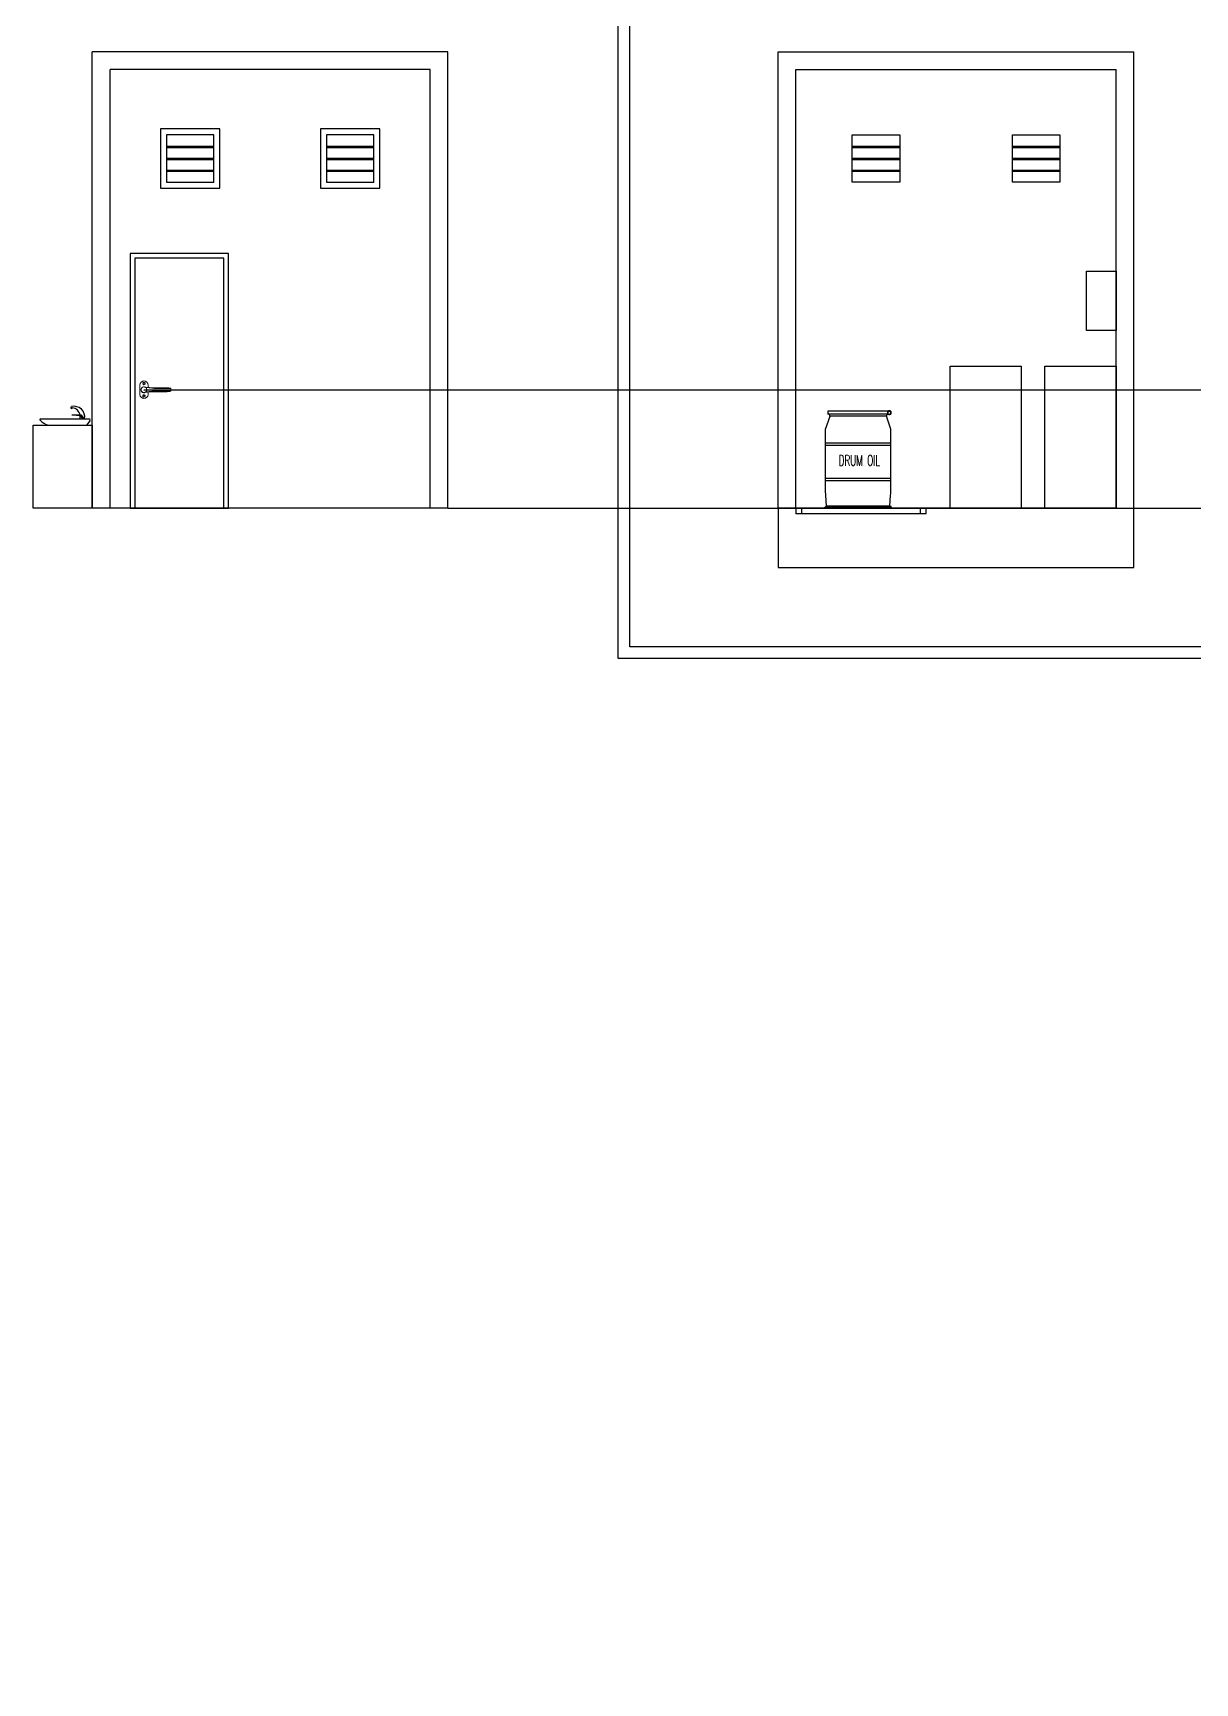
# Model space of a CAD drawing. Header units: millimetres. Extents: x -115011 to 94068, y -14280 to 53583.
# Drawn here: x 6203 to 16004, y 2509 to 16428 of the extents above; entities that cross this region are included whole.
import ezdxf

# ---------------------------------------------------------------- set-up
doc = ezdxf.new("R2010")
doc.units = ezdxf.units.MM
doc.linetypes.add('DASHED', pattern=[0.75, 0.5, -0.25])
doc.layers.add('001_Dark_1 5', color=7, linetype='Continuous', lineweight=0)
doc.layers.add('C NOTASI', color=3, linetype='Continuous', lineweight=5)
doc.layers.add('Edges', color=7, linetype='Continuous')
doc.styles.add('300', font='rs.shx', dxfattribs={"width": 0.6, "height": 100})
doc.styles.get("Standard").update_dxf_attribs({"font": 'arial.ttf'})
doc.dimstyles.new('ISO-25', dxfattribs={"dimtxt": 67.5, "dimasz": 22.5, "dimexe": 1.25, "dimexo": 0.625, "dimgap": 5.63, "dimtad": 1, "dimtoh": 1, "dimdec": 0, "dimtxsty": 'Standard', "dimblk": 'ARCHTICK', "dimcen": 2.5, "dimclrd": 40, "dimclre": 40, "dimclrt": 1, "dimadec": 0, "dimazin": 0, "dimtfac": 1, "dimtdec": 0, "dimtmove": 0, "dimatfit": 3, "dimldrblk": 'BOXFILLED', "dimfxl": 1, "dimarcsym": 0})

# ---------------------------------------------------------------- blocks, each defined once
blk = doc.blocks.new('plastic water drum fr')
at = {"layer": 'Edges'}
for p, q in [((-11.82, 10.97), (-10.21, 15.71)), ((-11.76, 17.52), (-11.77, 17.52)), ((-11.77, 17.52), (-11.77, 17.51)), ((-11.77, 17.52), (-11.69, 17.52)), ((-11.77, 17.51), (-11.77, 17.5)), ((-11.77, 17.51), (-11.69, 17.51)), ((-11.77, 17.5), (-11.77, 16.49)), ((-11.77, 17.5), (-11.69, 17.5)), ((-11.77, 16.49), (-11.77, 16.49)), ((-11.77, 16.48), (-11.77, 16.49)), ((-11.69, 16.49), (-11.77, 16.49)), ((-11.69, 16.49), (-11.77, 16.49)), ((-11.76, 16.48), (-11.77, 16.48)), ((-11.69, 16.48), (-11.77, 16.48)), ((-11.75, 17.53), (-11.76, 17.53)), ((-11.76, 17.53), (-11.76, 17.52)), ((-11.76, 17.53), (-11.68, 17.53)), ((-11.76, 17.52), (-11.69, 17.52)), ((-11.76, 16.47), (-11.76, 16.48)), ((-11.69, 16.48), (-11.76, 16.48)), ((-11.75, 16.47), (-11.76, 16.47)), ((-11.68, 16.47), (-11.76, 16.47)), ((-11.75, 17.53), (-11.75, 17.53)), ((-11.75, 17.53), (-11.75, 17.53)), ((-11.75, 17.53), (-11.74, 17.53)), ((-11.75, 16.47), (-11.75, 16.47)), ((-11.75, 16.47), (-11.75, 16.47)), ((-11.75, 16.47), (-11.74, 16.47)), ((-11.72, 17.53), (-11.74, 17.53)), ((-11.74, 17.53), (-11.74, 17.53)), ((-11.74, 16.47), (-11.72, 16.47)), ((-11.72, 17.53), (-11.72, 17.53)), ((-11.72, 17.53), (-11.71, 17.53)), ((-11.72, 16.47), (-11.72, 16.47)), ((-11.68, 16.47), (-11.72, 16.47)), ((-11.71, 17.53), (-11.7, 17.53)), ((-11.7, 17.53), (-11.68, 17.53)), ((-11.68, 17.53), (-11.69, 17.52)), ((-11.69, 17.52), (-11.69, 17.51)), ((-11.69, 17.52), (-11.69, 17.52)), ((-11.69, 17.52), (-10.71, 17.52)), ((-11.69, 17.52), (-10.71, 17.52)), ((-11.69, 17.51), (-11.69, 17.5)), ((-11.69, 17.51), (-10.71, 17.51)), ((-11.69, 17.5), (-11.69, 16.49)), ((-10.71, 17.5), (-11.69, 17.5)), ((-11.69, 16.49), (-11.69, 16.49)), ((-11.69, 16.48), (-11.69, 16.49)), ((-10.71, 16.49), (-11.69, 16.49)), ((-10.71, 16.49), (-11.69, 16.49)), ((-11.69, 16.48), (-11.69, 16.48)), ((-11.68, 16.47), (-11.69, 16.48)), ((-10.71, 16.48), (-11.69, 16.48)), ((-10.71, 16.48), (-11.69, 16.48)), ((-11.68, 17.53), (-11.68, 17.53)), ((-11.68, 17.53), (-11.67, 17.53)), ((-11.68, 17.53), (-10.71, 17.53)), ((-11.68, 16.47), (-11.68, 16.47)), ((-11.67, 16.47), (-11.68, 16.47)), ((-10.71, 16.47), (-11.68, 16.47)), ((-11.67, 17.53), (-11.67, 17.53)), ((-11.67, 17.53), (-11.67, 17.53)), ((-11.67, 17.53), (-11.67, 17.53)), ((-11.67, 17.53), (-11.67, 17.53)), ((-11.65, 17.53), (-11.67, 17.53)), ((-11.67, 16.47), (-11.67, 16.47)), ((-11.67, 16.47), (-11.67, 16.47)), ((-11.67, 16.47), (-11.67, 16.47)), ((-11.67, 16.47), (-11.53, 16.47)), ((-11.65, 17.53), (-11.54, 17.53)), ((-11.54, 17.55), (-11.53, 17.56)), ((-11.54, 17.53), (-11.54, 17.55)), ((-11.51, 17.53), (-11.54, 17.53)), ((-11.53, 17.6), (-11.52, 17.61)), ((-11.53, 17.59), (-11.53, 17.6)), ((-11.53, 17.58), (-11.53, 17.59)), ((-11.53, 17.56), (-11.53, 17.58)), ((-11.53, 16.45), (-11.53, 16.47)), ((-11.51, 16.47), (-11.53, 16.47)), ((-11.53, 16.43), (-11.53, 16.45)), ((-11.53, 16.42), (-11.53, 16.43)), ((-11.52, 16.4), (-11.53, 16.42)), ((-11.52, 17.63), (-11.51, 17.64)), ((-11.52, 17.61), (-11.52, 17.63)), ((-11.52, 16.39), (-11.52, 16.4)), ((-11.52, 16.39), (-11.51, 16.36)), ((-11.51, 17.65), (-11.5, 17.66)), ((-11.51, 17.64), (-11.51, 17.65)), ((-11.51, 17.53), (-11.51, 17.53)), ((-11.51, 17.53), (-11.41, 17.53)), ((-11.51, 16.47), (-11.41, 16.47)), ((-11.51, 16.47), (-11.51, 16.47)), ((-11.51, 16.35), (-11.51, 16.36)), ((-11.5, 16.34), (-11.51, 16.35)), ((-11.5, 17.66), (-11.48, 17.68)), ((-11.49, 16.33), (-11.5, 16.34)), ((-11.49, 16.32), (-11.49, 16.33)), ((-11.49, 16.32), (-11.46, 16.31)), ((-11.47, 17.68), (-11.48, 17.68)), ((-11.47, 17.68), (-11.44, 17.68)), ((-11.46, 16.31), (-11.46, 16.3)), ((-11.46, 16.3), (-11.43, 16.3)), ((-11.44, 17.68), (-11.07, 17.68)), ((-11.08, 16.3), (-11.43, 16.3)), ((-11.41, 17.57), (-11.41, 17.58)), ((-11.41, 17.58), (-11.41, 17.58)), ((-11.41, 17.56), (-11.41, 17.57)), ((-11.41, 17.55), (-11.41, 17.56)), ((-11.41, 17.55), (-11.41, 17.55)), ((-11.4, 17.55), (-11.41, 17.55)), ((-11.41, 17.55), (-11.41, 17.55)), ((-11.41, 17.55), (-11.4, 17.55)), ((-11.41, 17.54), (-11.41, 17.55)), ((-11.41, 17.55), (-11.41, 17.55)), ((-11.41, 17.53), (-11.41, 17.54)), ((-11.41, 17.54), (-11.41, 17.54)), ((-11.17, 17.54), (-11.41, 17.54)), ((-11.41, 17.53), (-11.36, 17.53)), ((-11.41, 16.46), (-11.41, 16.47)), ((-11.38, 16.47), (-11.41, 16.47)), ((-11.41, 16.46), (-11.41, 16.46)), ((-11.41, 16.45), (-11.41, 16.46)), ((-11.17, 16.46), (-11.41, 16.46)), ((-11.4, 16.45), (-11.41, 16.45)), ((-11.41, 16.44), (-11.41, 16.45)), ((-11.41, 16.45), (-11.41, 16.45)), ((-11.13, 16.44), (-11.41, 16.44)), ((-11.41, 16.43), (-11.41, 16.44)), ((-11.4, 16.42), (-11.41, 16.43)), ((-11.4, 17.55), (-11.4, 17.55)), ((-11.4, 17.55), (-11.22, 17.55)), ((-11.39, 16.45), (-11.4, 16.45)), ((-11.4, 16.42), (-11.4, 16.42)), ((-11.4, 16.42), (-11.4, 16.42)), ((-11.4, 16.42), (-11.4, 16.42)), ((-11.4, 16.41), (-11.4, 16.42)), ((-11.38, 16.44), (-11.39, 16.45)), ((-11.38, 16.47), (-11.36, 16.47)), ((-11.38, 16.47), (-11.38, 16.47)), ((-11.36, 16.44), (-11.38, 16.44)), ((-11.33, 17.53), (-11.36, 17.53)), ((-11.33, 16.47), (-11.36, 16.47)), ((-11.35, 16.44), (-11.36, 16.44)), ((-11.34, 16.44), (-11.35, 16.44)), ((-11.33, 16.44), (-11.34, 16.44)), ((-11.33, 17.53), (-11.33, 17.53)), ((-11.33, 17.53), (-11.17, 17.53)), ((-11.33, 16.47), (-11.31, 16.47)), ((-11.33, 16.47), (-11.33, 16.47)), ((-11.32, 16.44), (-11.33, 16.44)), ((-11.31, 16.44), (-11.32, 16.44)), ((-11.31, 16.47), (-11.31, 16.47)), ((-11.31, 16.47), (-11.25, 16.47)), ((-11.31, 16.44), (-11.3, 16.44)), ((-11.31, 16.44), (-11.31, 16.44)), ((-11.3, 16.44), (-11.3, 16.44)), ((-11.3, 16.44), (-11.3, 16.44)), ((-11.3, 16.44), (-11.29, 16.44)), ((-11.3, 16.44), (-11.3, 16.44)), ((-11.29, 16.44), (-11.27, 16.44)), ((-11.27, 16.44), (-11.26, 16.44)), ((-11.26, 16.44), (-11.25, 16.44)), ((-11.25, 16.47), (-11.24, 16.47)), ((-11.25, 16.44), (-11.24, 16.44)), ((-11.24, 16.47), (-11.23, 16.47)), ((-11.24, 16.47), (-11.24, 16.47)), ((-11.24, 16.44), (-11.23, 16.45)), ((-11.23, 16.47), (-11.19, 16.47)), ((-11.23, 16.45), (-11.22, 16.45)), ((-11.22, 17.55), (-11.21, 17.55)), ((-11.22, 17.55), (-11.22, 17.55)), ((-11.22, 17.55), (-11.12, 17.55)), ((-11.22, 16.45), (-11.21, 16.45)), ((-11.21, 17.55), (-11.2, 17.54)), ((-11.21, 16.45), (-11.2, 16.45)), ((-11.2, 17.54), (-11.19, 17.54)), ((-11.2, 16.45), (-11.19, 16.46)), ((-11.19, 17.54), (-11.17, 17.54)), ((-11.19, 16.47), (-11.17, 16.47)), ((-11.19, 16.46), (-11.17, 16.46)), ((-11.17, 17.53), (-11.17, 17.54)), ((-11.16, 17.53), (-11.17, 17.53)), ((-11.17, 16.47), (-11.17, 16.46)), ((-11.14, 16.47), (-11.17, 16.47)), ((-11.14, 17.53), (-11.16, 17.53)), ((-11.14, 17.53), (-11.13, 17.53)), ((-11.13, 16.47), (-11.14, 16.47)), ((-11.12, 17.53), (-11.13, 17.53)), ((-11.13, 16.47), (-11.12, 16.47)), ((-11.12, 16.45), (-11.13, 16.44)), ((-11.11, 16.44), (-11.13, 16.44)), ((-11.12, 17.55), (-11.12, 17.55)), ((-11.12, 17.55), (-11.12, 17.54)), ((-11.12, 17.55), (-11.1, 17.55)), ((-11.12, 17.54), (-11.12, 17.53)), ((-11.12, 17.53), (-11.12, 17.53)), ((-11.11, 17.53), (-11.12, 17.53)), ((-11.12, 16.47), (-11.12, 16.46)), ((-11.12, 16.47), (-11.12, 16.47)), ((-11.02, 16.47), (-11.12, 16.47)), ((-11.12, 16.46), (-11.12, 16.45)), ((-11.1, 17.53), (-11.11, 17.53)), ((-11.11, 17.53), (-11.11, 17.53)), ((-11.1, 17.53), (-11.11, 17.53)), ((-11.11, 16.44), (-11.11, 16.44)), ((-11.11, 16.44), (-11.11, 16.44)), ((-11.1, 17.55), (-11.09, 17.55)), ((-11.04, 17.53), (-11.1, 17.53)), ((-11.08, 16.3), (-11.05, 16.32)), ((-11.08, 16.3), (-11.08, 16.3)), ((-11.07, 17.68), (-11.06, 17.68)), ((-11.06, 17.68), (-11.03, 17.66)), ((-11.04, 16.33), (-11.05, 16.32)), ((-11.03, 17.53), (-11.04, 17.53)), ((-11.03, 17.53), (-11.04, 17.53)), ((-11.03, 16.34), (-11.04, 16.33)), ((-11.04, 16.33), (-11.04, 16.33)), ((-11.03, 17.66), (-11.03, 17.66)), ((-11.03, 17.66), (-11.02, 17.65)), ((-11.03, 17.53), (-11.03, 17.53)), ((-10.99, 17.53), (-11.03, 17.53)), ((-11.03, 16.34), (-11.02, 16.37)), ((-11.02, 17.65), (-11.01, 17.62)), ((-11.02, 16.47), (-11.02, 16.47)), ((-11.02, 16.47), (-10.98, 16.47)), ((-11.02, 16.47), (-11, 16.45)), ((-11.01, 16.38), (-11.02, 16.37)), ((-11.01, 17.62), (-11.01, 17.62)), ((-11.01, 17.62), (-11.01, 17.61)), ((-11.01, 17.61), (-11, 17.6)), ((-11, 16.41), (-11.01, 16.4)), ((-11.01, 16.4), (-11.01, 16.38)), ((-11, 17.6), (-11, 17.59)), ((-11, 17.59), (-11, 17.58)), ((-11, 17.58), (-11, 17.56)), ((-11, 17.56), (-11, 17.55)), ((-11, 17.55), (-10.99, 17.54)), ((-11, 16.45), (-11, 16.45)), ((-11, 16.45), (-11, 16.43)), ((-11, 16.45), (-10.88, 16.39)), ((-11, 16.43), (-11, 16.41)), ((-10.99, 17.54), (-10.99, 17.53)), ((-10.95, 17.53), (-10.99, 17.53)), ((-10.98, 16.47), (-10.92, 16.47)), ((-10.88, 17.57), (-10.95, 17.53)), ((-10.92, 17.53), (-10.95, 17.53)), ((-10.92, 17.53), (-10.92, 17.53)), ((-10.92, 17.53), (-10.91, 17.53)), ((-10.92, 16.47), (-10.91, 16.47)), ((-10.92, 16.47), (-10.92, 16.47)), ((-10.89, 17.53), (-10.91, 17.53)), ((-10.91, 16.47), (-10.9, 16.47)), ((-10.9, 16.47), (-10.89, 16.47)), ((-10.88, 17.53), (-10.89, 17.53)), ((-10.87, 16.47), (-10.89, 16.47)), ((-10.88, 17.57), (10.88, 17.57)), ((-10.88, 17.53), (-10.87, 17.53)), ((-10.44, 16.39), (-10.88, 16.39)), ((-10.85, 17.53), (-10.87, 17.53)), ((-10.87, 16.47), (-10.85, 16.47)), ((-10.87, 16.47), (-10.87, 16.47)), ((-10.85, 17.53), (-10.83, 17.53)), ((-10.85, 17.53), (-10.85, 17.53)), ((-10.85, 16.47), (-10.85, 16.47)), ((-10.85, 16.47), (-10.84, 16.47)), ((-10.84, 16.47), (-10.83, 16.47)), ((-10.83, 17.53), (-10.81, 17.53)), ((-10.83, 17.53), (-10.83, 17.53)), ((-10.81, 16.47), (-10.83, 16.47)), ((-10.8, 17.53), (-10.81, 17.53)), ((-10.81, 16.47), (-10.8, 16.47)), ((-10.81, 16.47), (-10.81, 16.47)), ((-10.79, 17.53), (-10.8, 17.53)), ((-10.8, 16.47), (-10.79, 16.47)), ((-10.79, 17.53), (-10.78, 17.53)), ((-10.79, 16.47), (-10.78, 16.47)), ((-10.77, 17.53), (-10.78, 17.53)), ((-10.76, 16.47), (-10.78, 16.47)), ((-10.76, 17.53), (-10.77, 17.53)), ((-10.74, 17.53), (-10.76, 17.53)), ((-10.76, 16.47), (-10.74, 16.47)), ((-10.76, 16.47), (-10.76, 16.47)), ((-10.72, 17.53), (-10.74, 17.53)), ((-10.74, 17.53), (-10.74, 17.53)), ((-10.74, 16.47), (-10.72, 16.47)), ((-10.74, 16.47), (-10.74, 16.47)), ((-10.71, 17.53), (-10.72, 17.53)), ((-10.71, 16.47), (-10.72, 16.47)), ((-10.71, 17.53), (-10.71, 17.53)), ((-10.71, 17.53), (-10.69, 17.53)), ((-10.7, 17.53), (-10.71, 17.53)), ((-10.71, 17.53), (-10.71, 17.52)), ((-10.71, 17.52), (-10.69, 17.52)), ((-10.71, 17.52), (-10.71, 17.51)), ((-10.71, 17.52), (-10.69, 17.52)), ((-10.71, 17.52), (-10.71, 17.52)), ((-10.71, 17.51), (-10.71, 17.5)), ((-10.71, 17.51), (-10.69, 17.51)), ((-10.71, 17.5), (-10.69, 17.5)), ((-10.71, 17.5), (-10.71, 16.49)), ((-10.71, 16.49), (-10.69, 16.49)), ((-10.71, 16.49), (-10.71, 16.49)), ((-10.71, 16.48), (-10.71, 16.49)), ((-10.71, 16.49), (-10.69, 16.49)), ((-10.71, 16.48), (-10.69, 16.48)), ((-10.71, 16.48), (-10.69, 16.48)), ((-10.71, 16.48), (-10.71, 16.48)), ((-10.71, 16.47), (-10.71, 16.48)), ((-10.71, 16.47), (-10.69, 16.47)), ((-10.71, 16.47), (-10.71, 16.47)), ((-10.7, 16.47), (-10.71, 16.47)), ((-10.69, 17.53), (-10.7, 17.53)), ((-10.69, 16.47), (-10.7, 16.47)), ((-10.69, 17.53), (-10.69, 17.52)), ((-10.69, 17.53), (-10.67, 17.53)), ((-10.69, 17.53), (-10.69, 17.53)), ((-10.68, 17.53), (-10.69, 17.53)), ((-10.69, 17.52), (-10.69, 17.51)), ((-10.69, 17.52), (-10.69, 17.52)), ((-10.69, 17.52), (-10.67, 17.52)), ((-10.69, 17.52), (-10.67, 17.52)), ((-10.69, 17.51), (-10.69, 17.5)), ((-10.69, 17.51), (-10.67, 17.51)), ((-10.67, 17.5), (-10.69, 17.5)), ((-10.69, 17.5), (-10.69, 16.49)), ((-10.67, 16.49), (-10.69, 16.49)), ((-10.69, 16.49), (-10.69, 16.49)), ((-10.69, 16.48), (-10.69, 16.49)), ((-10.69, 16.49), (-10.67, 16.49)), ((-10.69, 16.48), (-10.69, 16.48)), ((-10.69, 16.47), (-10.69, 16.48)), ((-10.69, 16.48), (-10.67, 16.48)), ((-10.69, 16.48), (-10.67, 16.48)), ((-10.69, 16.47), (-10.67, 16.47)), ((-10.69, 16.47), (-10.69, 16.47)), ((-10.69, 16.47), (-10.68, 16.47)), ((-10.69, 16.47), (-10.69, 16.47)), ((-10.68, 17.53), (-10.66, 17.53)), ((-10.68, 17.53), (-10.68, 17.53)), ((-10.68, 16.47), (-10.67, 16.47)), ((-10.68, 16.47), (-10.68, 16.47)), ((-10.67, 17.53), (-10.66, 17.53)), ((-10.67, 17.52), (-10.67, 17.53)), ((-10.67, 17.52), (-10.65, 17.52)), ((-10.67, 17.51), (-10.67, 17.52)), ((-10.67, 17.52), (-10.66, 17.52)), ((-10.67, 17.52), (-10.67, 17.52)), ((-10.67, 17.51), (-10.67, 17.5)), ((-10.67, 17.51), (-10.65, 17.51)), ((-10.65, 17.5), (-10.67, 17.5)), ((-10.67, 17.5), (-10.67, 16.49)), ((-10.65, 16.49), (-10.67, 16.49)), ((-10.67, 16.49), (-10.67, 16.49)), ((-10.67, 16.49), (-10.65, 16.49)), ((-10.67, 16.49), (-10.67, 16.48)), ((-10.67, 16.48), (-10.65, 16.48)), ((-10.67, 16.48), (-10.66, 16.48)), ((-10.67, 16.48), (-10.67, 16.48)), ((-10.67, 16.48), (-10.67, 16.47)), ((-10.67, 16.47), (-10.66, 16.47)), ((-10.67, 16.47), (-10.66, 16.47)), ((-10.66, 17.52), (-10.66, 17.53)), ((-10.66, 17.53), (-10.64, 17.53)), ((-10.65, 17.53), (-10.66, 17.53)), ((-10.66, 17.53), (-10.66, 17.53)), ((-10.66, 17.52), (-10.64, 17.52)), ((-10.65, 17.52), (-10.66, 17.52)), ((-10.65, 16.48), (-10.66, 16.48)), ((-10.66, 16.48), (-10.66, 16.47)), ((-10.66, 16.48), (-10.64, 16.48)), ((-10.66, 16.47), (-10.64, 16.47)), ((-10.66, 16.47), (-10.65, 16.47)), ((-10.66, 16.47), (-10.66, 16.47)), ((-10.66, 16.47), (-10.65, 16.47)), ((-10.65, 17.53), (-10.65, 17.53)), ((-10.64, 17.53), (-10.65, 17.53)), ((-10.65, 17.52), (-10.64, 17.52)), ((-10.65, 17.51), (-10.65, 17.52)), ((-10.65, 17.51), (-10.65, 17.5)), ((-10.65, 17.51), (-10.64, 17.51)), ((-10.65, 17.5), (-10.64, 17.5)), ((-10.65, 17.5), (-10.65, 16.49)), ((-10.65, 16.49), (-10.64, 16.49)), ((-10.65, 16.49), (-10.65, 16.49)), ((-10.65, 16.49), (-10.65, 16.48)), ((-10.65, 16.49), (-10.64, 16.49)), ((-10.65, 16.48), (-10.64, 16.48)), ((-10.65, 16.47), (-10.65, 16.47)), ((-10.65, 16.47), (-10.64, 16.47)), ((-10.64, 17.53), (-10.63, 17.53)), ((-10.64, 17.52), (-10.64, 17.53)), ((-10.63, 17.53), (-10.64, 17.53)), ((-10.64, 17.52), (-10.64, 17.52)), ((-10.64, 17.52), (-10.63, 17.52)), ((-10.64, 17.51), (-10.64, 17.52)), ((-10.64, 17.52), (-10.62, 17.52)), ((-10.64, 17.51), (-10.64, 17.5)), ((-10.64, 17.51), (-10.62, 17.51)), ((-10.64, 17.5), (-10.62, 17.5)), ((-10.64, 17.5), (-10.64, 16.49)), ((-10.62, 16.49), (-10.64, 16.49)), ((-10.64, 16.49), (-10.64, 16.49)), ((-10.64, 16.48), (-10.64, 16.49)), ((-10.64, 16.49), (-10.62, 16.49)), ((-10.64, 16.48), (-10.64, 16.48)), ((-10.64, 16.47), (-10.64, 16.48)), ((-10.64, 16.48), (-10.63, 16.48)), ((-10.64, 16.48), (-10.62, 16.48)), ((-10.64, 16.47), (-10.63, 16.47)), ((-10.64, 16.47), (-10.64, 16.47)), ((-10.64, 16.47), (-10.63, 16.47)), ((-10.64, 16.47), (-10.62, 16.47)), ((-10.63, 17.53), (-10.62, 17.53)), ((-10.63, 17.53), (-10.63, 17.52)), ((-10.62, 17.53), (-10.63, 17.53)), ((-10.63, 17.52), (-10.61, 17.52)), ((-10.63, 17.52), (-10.62, 17.52)), ((-10.62, 16.48), (-10.63, 16.48)), ((-10.63, 16.48), (-10.63, 16.47)), ((-10.63, 16.48), (-10.61, 16.48)), ((-10.63, 16.47), (-10.62, 16.47)), ((-10.63, 16.47), (-10.62, 16.47)), ((-10.61, 17.52), (-10.62, 17.53)), ((-10.62, 17.53), (-10.61, 17.53)), ((-10.61, 17.53), (-10.62, 17.53)), ((-10.62, 17.53), (-10.62, 17.53)), ((-10.62, 17.52), (-10.61, 17.52)), ((-10.62, 17.52), (-10.62, 17.51)), ((-10.62, 17.51), (-10.62, 17.5)), ((-10.62, 17.51), (-10.61, 17.51)), ((-10.61, 17.5), (-10.62, 17.5)), ((-10.62, 17.5), (-10.62, 16.49)), ((-10.61, 16.49), (-10.62, 16.49)), ((-10.62, 16.49), (-10.62, 16.49)), ((-10.62, 16.49), (-10.62, 16.48)), ((-10.62, 16.49), (-10.61, 16.49)), ((-10.61, 16.48), (-10.62, 16.47)), ((-10.62, 16.48), (-10.61, 16.48)), ((-10.62, 16.47), (-10.61, 16.47)), ((-10.61, 16.47), (-10.62, 16.47)), ((-10.62, 16.47), (-10.62, 16.47)), ((-10.62, 16.47), (-10.62, 16.47)), ((-10.61, 17.53), (-10.6, 17.53)), ((-10.6, 17.52), (-10.61, 17.53)), ((-10.6, 17.53), (-10.61, 17.53)), ((-10.61, 17.53), (-10.61, 17.53)), ((-10.61, 17.53), (-10.61, 17.53)), ((-10.61, 17.52), (-10.6, 17.52)), ((-10.61, 17.52), (-10.61, 17.52)), ((-10.61, 17.52), (-10.6, 17.52)), ((-10.61, 17.51), (-10.61, 17.52)), ((-10.61, 17.51), (-10.61, 17.5)), ((-10.61, 17.51), (-10.6, 17.51)), ((-10.61, 17.5), (-10.6, 17.5)), ((-10.61, 17.5), (-10.61, 16.49)), ((-10.61, 16.49), (-10.6, 16.49)), ((-10.61, 16.49), (-10.61, 16.49)), ((-10.61, 16.49), (-10.6, 16.49)), ((-10.61, 16.49), (-10.61, 16.48)), ((-10.61, 16.48), (-10.6, 16.48)), ((-10.61, 16.48), (-10.6, 16.48)), ((-10.61, 16.48), (-10.61, 16.48)), ((-10.61, 16.47), (-10.6, 16.48)), ((-10.6, 16.47), (-10.61, 16.47)), ((-10.61, 16.47), (-10.6, 16.47)), ((-10.61, 16.47), (-10.61, 16.47)), ((-10.61, 16.47), (-10.61, 16.47)), ((-10.6, 17.53), (-10.59, 17.52)), ((-10.6, 17.53), (-10.6, 17.53)), ((-10.6, 17.53), (-10.59, 17.53)), ((-10.59, 17.53), (-10.6, 17.53)), ((-10.6, 17.53), (-10.6, 17.53)), ((-10.6, 17.52), (-10.6, 17.52)), ((-10.6, 17.52), (-10.59, 17.52)), ((-10.6, 17.52), (-10.59, 17.52)), ((-10.6, 17.51), (-10.6, 17.52)), ((-10.6, 17.51), (-10.6, 17.5)), ((-10.6, 17.51), (-10.59, 17.51)), ((-10.6, 17.5), (-10.59, 17.5)), ((-10.6, 17.5), (-10.6, 16.49)), ((-10.59, 16.49), (-10.6, 16.49)), ((-10.6, 16.49), (-10.6, 16.49)), ((-10.6, 16.48), (-10.6, 16.49)), ((-10.6, 16.49), (-10.59, 16.49)), ((-10.6, 16.48), (-10.6, 16.48)), ((-10.6, 16.48), (-10.59, 16.48)), ((-10.6, 16.48), (-10.59, 16.48)), ((-10.59, 16.48), (-10.6, 16.47)), ((-10.59, 16.47), (-10.6, 16.47)), ((-10.6, 16.47), (-10.59, 16.47)), ((-10.6, 16.47), (-10.6, 16.47)), ((-10.6, 16.47), (-10.6, 16.47)), ((-10.59, 17.52), (-10.59, 17.53)), ((-10.59, 17.52), (-10.59, 17.52)), ((-10.59, 17.52), (-10.59, 17.52)), ((-10.59, 17.52), (-10.58, 17.52)), ((-10.58, 17.52), (-10.59, 17.52)), ((-10.59, 17.52), (-10.59, 17.51)), ((-10.59, 17.51), (-10.59, 17.5)), ((-10.59, 17.51), (-10.58, 17.51)), ((-10.58, 17.5), (-10.59, 17.5)), ((-10.59, 17.5), (-10.59, 16.49)), ((-10.58, 16.49), (-10.59, 16.49)), ((-10.59, 16.49), (-10.59, 16.49)), ((-10.59, 16.49), (-10.59, 16.48)), ((-10.59, 16.49), (-10.58, 16.49)), ((-10.58, 16.48), (-10.59, 16.48)), ((-10.59, 16.48), (-10.59, 16.47)), ((-10.59, 16.48), (-10.59, 16.48)), ((-10.59, 16.48), (-10.59, 16.48)), ((-10.59, 16.48), (-10.58, 16.48)), ((-10.58, 17.51), (-10.58, 17.52)), ((-10.58, 17.51), (-10.58, 17.5)), ((-10.58, 17.5), (-10.58, 16.49)), ((-10.58, 16.49), (-10.58, 16.49)), ((-10.58, 16.49), (-10.58, 16.48)), ((-10.35, 15.91), (-10.44, 16.39)), ((-10.44, 16.39), (10.44, 16.39)), ((-10.35, 15.71), (-10.35, 15.91)), ((-10.35, 15.71), (-10.21, 15.71)), ((-10.21, 15.71), (10.21, 15.71)), ((10.21, 15.71), (10.35, 15.71)), ((11.82, 10.97), (10.21, 15.71)), ((10.35, 15.91), (10.44, 16.39)), ((10.35, 15.71), (10.35, 15.91)), ((10.44, 16.39), (10.88, 16.39)), ((10.88, 17.57), (11.02, 17.49)), ((11.02, 16.47), (10.88, 16.39)), ((11.02, 17.49), (11.02, 16.47)), ((-11.82, 5.94), (-11.82, 10.97)), ((11.82, 5.94), (11.82, 10.97)), ((-11.87, 5.02), (-11.87, 5.94)), ((-11.82, 5.94), (-11.87, 5.94)), ((-11.87, 5.02), (-11.82, 5.02)), ((-11.82, 5.94), (11.82, 5.94)), ((-11.82, -6.85), (-11.82, 5.02)), ((-11.82, 5.02), (11.82, 5.02)), ((11.87, 5.94), (11.82, 5.94)), ((11.82, 5.02), (11.87, 5.02)), ((11.82, -6.85), (11.82, 5.02)), ((11.87, 5.02), (11.87, 5.94)), ((-11.87, -7.77), (-11.87, -6.85)), ((-11.82, -6.85), (-11.87, -6.85)), ((-11.87, -7.77), (-11.82, -7.77)), ((-11.82, -6.85), (11.82, -6.85)), ((-11.82, -11.35), (-11.82, -7.77)), ((-11.82, -7.77), (11.82, -7.77)), ((-11.81, -11.9), (-11.82, -11.35)), ((-11.78, -12.44), (-11.81, -11.9)), ((11.78, -12.44), (11.81, -11.9)), ((11.81, -11.9), (11.82, -11.35)), ((11.87, -6.85), (11.82, -6.85)), ((11.82, -7.77), (11.87, -7.77)), ((11.82, -11.35), (11.82, -7.77)), ((11.87, -7.77), (11.87, -6.85)), ((-12.08, -17.68), (-12.08, -17.28)), ((-11.88, -17.28), (-12.08, -17.28)), ((-12.08, -17.68), (12.08, -17.68)), ((-11.88, -17.28), (-11.78, -16.92)), ((-11.88, -17.28), (11.88, -17.28)), ((-11.74, -12.98), (-11.78, -12.44)), ((-11.48, -16.92), (-11.78, -16.92)), ((-11.48, -16.92), (-11.74, -12.98)), ((-11.48, -16.92), (11.48, -16.92)), ((11.48, -16.92), (11.74, -12.98)), ((11.78, -16.92), (11.48, -16.92)), ((11.74, -12.98), (11.78, -12.44)), ((11.88, -17.28), (11.78, -16.92)), ((12.08, -17.28), (11.88, -17.28)), ((12.08, -17.68), (12.08, -17.28))]:
    blk.add_line(p, q, dxfattribs=at)
blk = doc.blocks.new('_ArchTick')
at = {"color": 0, "linetype": 'ByBlock', "const_width": 0.15}
blk.add_lwpolyline([(-0.5, -0.5), (0.5, 0.5)], dxfattribs=at)
blk = doc.blocks.new('*D32')
at = {"color": 40, "lineweight": -2, "transparency": 16777216}
for p, q in [((11250, 53571), (8448, 53571)), ((8449, 32571), (8449, 53571)), ((11250, 32571), (8448, 32571)), ((21069, 2671), (21069, 2520)), ((22069, 2671), (22069, 2520)), ((21069, 2522), (22069, 2522))]:
    blk.add_line(p, q, dxfattribs=at)
at = {"layer": 'Defpoints', "color": 0, "transparency": 16777216}
for p in [(8449, 53571), (11251, 53571), (11251, 32571), (21069, 2672), (22069, 2672), (22069, 2522)]:
    blk.add_point(p, dxfattribs=at)
at = {"color": 40, "lineweight": -2, "transparency": 16777216, "xscale": 22.5, "yscale": 22.5, "zscale": 22.5}
for p, rotation in [((8449, 53571), 90), ((8449, 32571), 270), ((21069, 2522), 180)]:
    blk.add_blockref('_ArchTick', p, dxfattribs=dict(at, rotation=rotation))
blk.add_blockref('_ArchTick', (22069, 2522), dxfattribs=at)
at = {"color": 1, "transparency": 16777216, "insert": (8409, 43071), "char_height": 67.5, "attachment_point": 5, "rotation": 90}
blk.add_mtext('21000', dxfattribs=at)
at = {"color": 1, "transparency": 16777216, "insert": (21569, 2562), "char_height": 67.5, "attachment_point": 5}
blk.add_mtext('1000', dxfattribs=at)
blk = doc.blocks.new('_BoxFilled')
at = {"color": 0, "linetype": 'ByBlock', "lineweight": -2}
blk.add_line((-0.5, 0), (-1, 0), dxfattribs=at)
at = {"color": 0, "linetype": 'ByBlock'}
blk.add_solid([(-0.5, 0.5), (0.5, 0.5), (-0.5, -0.5), (0.5, -0.5)], dxfattribs=at)

msp = doc.modelspace()

# ---------------------------------------------------------------- linework, layer by layer
for points in [[(11137.7, 17451), (20047.7, 17451), (20047.7, 11151), (11137.7, 11151), (11137.7, 17451)], [(17047.3, 11251), (11237.7, 11251), (11237.7, 17351), (17051.4, 17351)], [(6702.7, 12418.6), (6702.7, 16268.6)], [(9702.7, 16268.6), (6702.7, 16268.6)], [(9702.7, 12418.6), (9702.7, 16268.6)], [(12488.3, 12418.6), (12488.3, 16268.6)], [(12488.3, 16268.6), (15488.3, 16268.6)], [(15488.3, 12418.6), (15488.3, 16268.6)], [(6852.7, 12418.6), (6852.7, 16118.6)], [(9552.7, 16118.6), (6852.7, 16118.6)], [(9552.7, 12418.6), (9552.7, 16118.6)], [(12638.3, 12418.6), (12638.3, 16118.6)], [(12638.3, 16118.6), (15338.3, 16118.6)], [(15338.3, 12418.6), (15338.3, 16118.6)], [(7727.7, 15568.6), (7327.7, 15568.6), (7327.7, 15168.6), (7727.7, 15168.6), (7727.7, 15568.6)], [(7327.7, 15471.9), (7727.7, 15471.9)], [(7327.7, 15461.9), (7727.7, 15461.9)], [(9077.7, 15568.6), (8677.7, 15568.6), (8677.7, 15168.6), (9077.7, 15168.6), (9077.7, 15568.6)], [(8677.7, 15471.9), (9077.7, 15471.9)], [(8677.7, 15461.9), (9077.7, 15461.9)], [(13113.3, 15568.6), (13513.3, 15568.6), (13513.3, 15168.6), (13113.3, 15168.6), (13113.3, 15568.6)], [(13113.3, 15471.9), (13513.3, 15471.9)], [(13113.3, 15461.9), (13513.3, 15461.9)], [(14463.3, 15568.6), (14863.3, 15568.6), (14863.3, 15168.6), (14463.3, 15168.6), (14463.3, 15568.6)], [(14463.3, 15471.9), (14863.3, 15471.9)], [(14463.3, 15461.9), (14863.3, 15461.9)], [(7327.7, 15371.9), (7727.7, 15371.9)], [(7327.7, 15361.9), (7727.7, 15361.9)], [(8677.7, 15371.9), (9077.7, 15371.9)], [(8677.7, 15361.9), (9077.7, 15361.9)], [(13113.3, 15371.9), (13513.3, 15371.9)], [(13113.3, 15361.9), (13513.3, 15361.9)], [(14463.3, 15371.9), (14863.3, 15371.9)], [(14463.3, 15361.9), (14863.3, 15361.9)], [(7327.7, 15271.9), (7727.7, 15271.9)], [(7327.7, 15261.9), (7727.7, 15261.9)], [(8677.7, 15271.9), (9077.7, 15271.9)], [(8677.7, 15261.9), (9077.7, 15261.9)], [(13113.3, 15271.9), (13513.3, 15271.9)], [(13113.3, 15261.9), (13513.3, 15261.9)], [(14463.3, 15271.9), (14863.3, 15271.9)], [(14463.3, 15261.9), (14863.3, 15261.9)], [(7852.7, 12418.6), (7852.7, 14568.6), (7022.3, 14568.6), (7022.3, 12418.6), (7852.7, 12418.6)], [(7812.7, 12418.6), (7812.7, 14528.6), (7062.3, 14528.6), (7062.3, 12418.6)], [(15088.5, 14418.6), (15338.5, 14418.6), (15338.5, 13918.6), (15088.5, 13918.6), (15088.5, 14418.6)], [(7138.6, 13418.6), (27955.8, 13418.6)], [(6521.6, 13263.1), (6531.1, 13259.1)], [(6524.5, 13270.7), (6527.6, 13276.2)], [(6524.5, 13270.7), (6534, 13266.6)], [(6268.3, 13172.4), (6683.2, 13172.4)], [(6637.3, 13172.4), (6612.2, 13204.5), (6530.7, 13204.5)], [(6622.9, 13172.4), (6605.4, 13199.4), (6530.7, 13204.5)], [(6681, 13155.7), (6653, 13118.8)], [(9702.7, 12418.6), (6702.7, 12418.6)], [(9702.7, 12418.6), (30519.9, 12418.6)], [(12488.3, 12418.6), (12638.3, 12418.6)], [(12638.3, 12418.6), (12488.3, 12418.6)], [(12488.3, 12418.6), (12488.3, 11918.6), (15488.3, 11918.6), (15488.3, 12418.6)], [(12638.3, 12418.6), (13688.3, 12418.6)], [(13688.3, 12418.6), (12638.3, 12418.6)], [(12638.3, 12418.6), (12638.3, 12370.4)], [(12688.3, 12370.4), (12688.3, 12418.6)], [(13688.3, 12418.6), (15488.3, 12418.6)], [(13688.3, 12370.4), (13688.3, 12418.6)], [(15238.5, 12418.6), (13688.3, 12418.6)], [(13736.5, 12370.4), (13736.5, 12418.6)], [(13736.5, 12370.4), (12638.3, 12370.4)]]:
    msp.add_lwpolyline(points)
for points in [[(7777.7, 15618.6), (7277.7, 15618.6), (7277.7, 15118.6), (7777.7, 15118.6)], [(9127.7, 15618.6), (8627.7, 15618.6), (8627.7, 15118.6), (9127.7, 15118.6)], [(13938.5, 13618.6), (14538.4, 13618.6), (14538.4, 12418.9), (13938.5, 12418.9)], [(14738.3, 13618.2), (15338.2, 13618.2), (15338.2, 12418.6), (14738.3, 12418.6)], [(6202.7, 13118.8), (6702.7, 13118.8), (6702.7, 12418.6), (6202.7, 12418.6)]]:
    msp.add_lwpolyline(points, close=True)
for centre, radius, start, end in [((6526.2, 13265.7), 5.3, 109.16359, 208.99769), ((6548.6, 13188.5), 90.2, 349.6598, 103.51023), ((6528.1, 13264.5), 6.23, 298.458, 19.70328), ((6522.8, 13189.1), 78.4, 11.35825, 81.80537), ((6267.5, 13165.7), 6.68, 83.40232, 225.4), ((6373.9, 13265.4), 152.4, 223.2171, 254.00817), ((6522.8, 13189.1), 78.4, 347.69394, 7.67308), ((6666.4, 13166), 17.9, 324.71605, 20.62727)]:
    msp.add_arc(centre, radius, start, end)
at = {"layer": '001_Dark_1 5', "linetype": 'Continuous'}
for p, q in [((7104.2, 13458.2), (7104.2, 13378.9)), ((7173, 13437.9), (7173, 13458.2)), ((7173, 13378.9), (7173, 13399.2)), ((7235.8, 13435), (7335, 13435)), ((7335, 13402.2), (7235.8, 13402.2)), ((7245.3, 13429.3), (7362.6, 13429.3)), ((7362.6, 13407.8), (7245.3, 13407.8)), ((7365, 13429.3), (7365, 13407.8))]:
    msp.add_line(p, q, dxfattribs=at)
at = {"layer": '001_Dark_1 5', "linetype": 'DASHED'}
for centre, radius in [((7138.6, 13471.5), 10.6), ((7138.6, 13365.7), 10.6), ((7138.6, 13471.5), 6.35), ((7138.6, 13365.7), 6.35)]:
    msp.add_circle(centre, radius, dxfattribs=at)
at = {"layer": '001_Dark_1 5', "linetype": 'Continuous'}
for centre, radius, start, end in [((7138.6, 13458.2), 34.4, 0, 180), ((7138.6, 13378.9), 34.4, 180, 0), ((7138.6, 13418.6), 25.4, 58.7771, 301.2229), ((7138.6, 13418.6), 23.3, 81.90917, 278.09083), ((7235.8, 14102.6), 667.7, 261.90917, 270), ((7235.8, 12734.5), 667.7, 90, 98.09083), ((7254, 13935), 505.7, 259.55562, 269.02108), ((7254, 12902.1), 505.7, 90.97892, 100.44438), ((7333.6, 13328.7), 106.3, 73.28547, 89.26281), ((7333.6, 13508.5), 106.3, 270.73719, 286.71453), ((7363.8, 13429.3), 1.19, 0, 73.31327), ((7363.8, 13407.8), 1.19, 286.68673, 0)]:
    msp.add_arc(centre, radius, start, end, dxfattribs=at)
at = {"layer": '001_Dark_1 5', "linetype": 'DASHED'}
for radius, start, end in [(23.3, 278.09083, 81.90917), (25.4, 301.2229, 58.7771)]:
    msp.add_arc((7138.6, 13418.6), radius, start, end, dxfattribs=at)

# ---------------------------------------------------------------- block references
at = {"xscale": -23.26887207522599, "yscale": 23.26887207522599, "zscale": 23.26887207522599}
msp.add_blockref('plastic water drum fr', (13163.3, 12830), dxfattribs=at)

# ---------------------------------------------------------------- texts
at = {"layer": 'C NOTASI', "color": 3, "insert": (13172.8, 12821.8), "char_height": 90, "width": 569.052, "attachment_point": 5, "style": '300'}
msp.add_mtext('\\A1;DRUM OIL', dxfattribs=at)

# ---------------------------------------------------------------- dimensions: what is measured, and where the dimension line sits
dim = msp.add_linear_dim(base=(22069.2, 2521.7), p1=(21069.2, 2671.7), p2=(22069.2, 2671.7), dimstyle='ISO-25')
dim.commit()
dim.dimension.update_dxf_attribs({"geometry": '*D32', "text_midpoint": (21569.2, 2521.7), "dimtype": 160})
dim = msp.add_linear_dim(base=(8448.8, 53570.9), p1=(11250.8, 32571.2), p2=(11250.8, 53570.9), angle=90, dimstyle='ISO-25')
dim.commit()
dim.dimension.update_dxf_attribs({"geometry": '*D32', "text_midpoint": (8408.7, 43071.1)})

doc.saveas('drawing.dxf')
